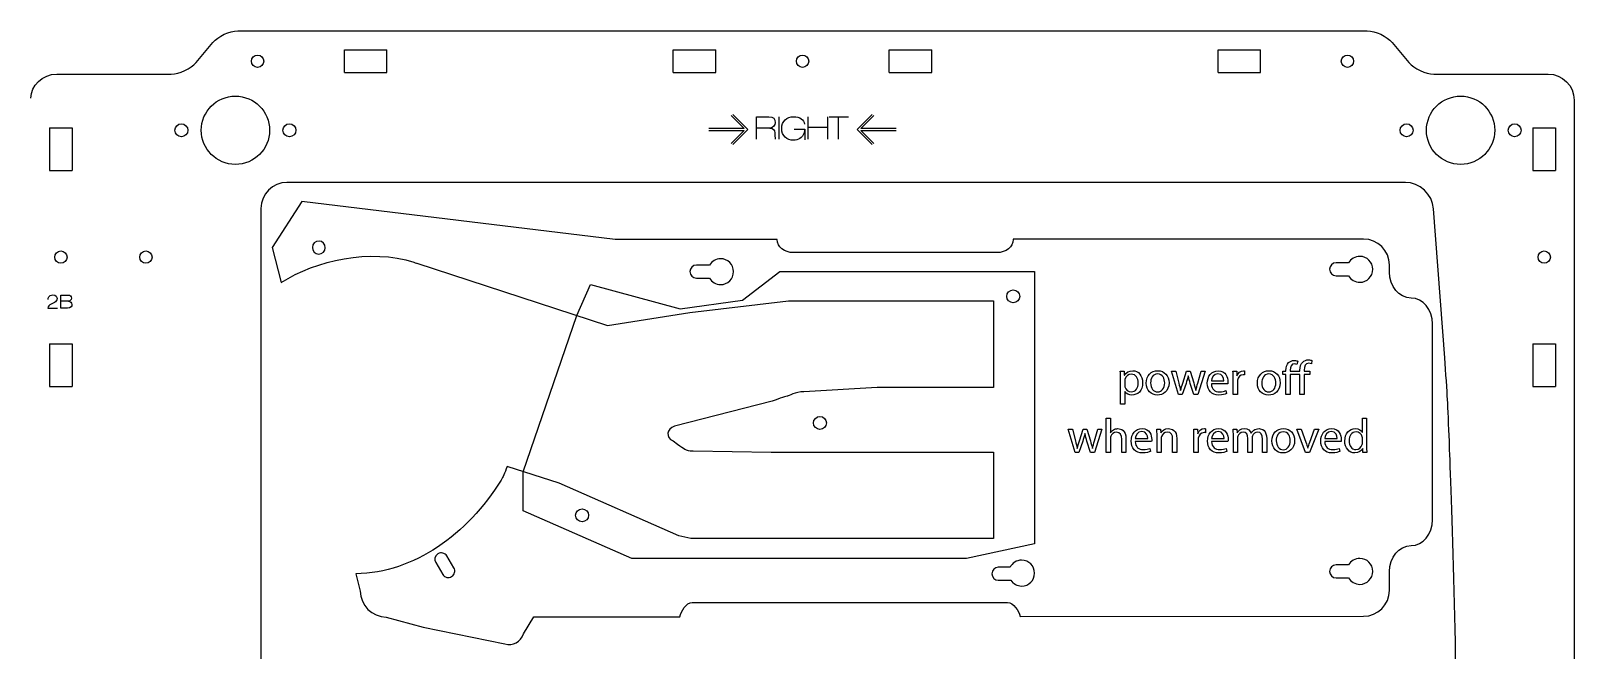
# Model space of a CAD drawing. Header units: millimetres. Extents: x -1145 to -73, y -501 to -113.
# Drawn here: x -430.2 to -73.1, y -255.9 to -112.6 of the extents above; entities that cross this region are included whole.
import ezdxf

# ---------------------------------------------------------------- set-up
doc = ezdxf.new("R2010")
doc.units = ezdxf.units.MM
doc.layers.add('CUTS', color=1, linetype='Continuous', true_color=0xff0000)
doc.layers.add('TEXT', color=5, linetype='Continuous', true_color=0x0000ff)

msp = doc.modelspace()

# ---------------------------------------------------------------- linework, layer by layer
at = {"layer": 'CUTS', "color": 1, "lineweight": 25, "true_color": 0xff0000}
for p, q in [((-357.7, -122.19), (-357.7, -116.99)), ((-357.7, -116.99), (-347.85, -116.99)), ((-347.85, -122.19), (-347.85, -116.99)), ((-281.6, -122.19), (-281.6, -116.99)), ((-281.6, -116.99), (-271.75, -116.99)), ((-271.75, -122.19), (-271.75, -116.99)), ((-231.6, -122.19), (-231.6, -116.99)), ((-231.6, -116.99), (-221.75, -116.99)), ((-221.75, -122.19), (-221.75, -116.99)), ((-155.53, -122.19), (-155.53, -116.99)), ((-155.53, -116.99), (-145.68, -116.99)), ((-145.68, -122.19), (-145.68, -116.99)), ((-357.7, -122.19), (-347.85, -122.19)), ((-281.6, -122.19), (-271.75, -122.19)), ((-231.6, -122.19), (-221.75, -122.19)), ((-155.53, -122.19), (-145.68, -122.19)), ((-425.89, -135), (-420.69, -135)), ((-425.89, -135), (-425.89, -144.85)), ((-420.69, -135), (-420.69, -144.85)), ((-82.67, -135), (-77.47, -135)), ((-82.67, -135), (-82.67, -144.85)), ((-77.47, -135), (-77.47, -144.85)), ((-425.89, -144.85), (-420.69, -144.85)), ((-82.67, -144.85), (-77.47, -144.85)), ((-425.89, -185), (-420.69, -185)), ((-425.89, -185), (-425.89, -194.85)), ((-420.69, -185), (-420.69, -194.85)), ((-82.67, -185), (-77.47, -185)), ((-82.67, -185), (-82.67, -194.85)), ((-77.47, -185), (-77.47, -194.85)), ((-425.89, -194.85), (-420.69, -194.85)), ((-82.67, -194.85), (-77.47, -194.85))]:
    msp.add_line(p, q, dxfattribs=at)
for points in [[(-382.34, -112.58), (-121.04, -112.58)], [(-391.99, -119.87), (-388.14, -115.28)], [(-115.25, -115.28), (-111.39, -119.87)], [(-424.24, -122.58), (-397.78, -122.58)], [(-105.6, -122.58), (-79.15, -122.58)], [(-73.14, -128.58), (-73.14, -494.6)], [(-112.19, -147.65), (-370.99, -147.65)], [(-257.54, -160.89), (-257.54, -160.84), (-295.04, -160.87), (-367.5, -152.03), (-374.37, -162.72), (-372.3, -170.8)], [(-376.99, -153.65), (-376.99, -396.65)], [(-103.08, -188.24), (-105.65, -153.75)], [(-206.69, -163.89), (-253.79, -163.89)], [(-121.89, -160.75), (-202.94, -160.8), (-202.94, -160.89)], [(-340.97, -166.34), (-340.93, -166.34), (-296.8, -180.76), (-277.73, -177.71), (-254.92, -175.08), (-207.52, -175.08), (-207.52, -195.08), (-227.39, -195.08)], [(-273.23, -166.79), (-276.23, -166.79)], [(-125.33, -166.25), (-128.24, -166.25)], [(-115.89, -168.4), (-115.89, -166.75)], [(-276.23, -169.79), (-273.23, -169.79)], [(-128.24, -169.25), (-125.33, -169.25)], [(-110.88, -174.4), (-110.88, -174.4)], [(-105.88, -225.69), (-105.88, -180.4)], [(-234.45, -195.08), (-251.39, -196.08)], [(-258.73, -198.23), (-281.33, -204.03)], [(-251.86, -210.08), (-207.52, -210.07), (-207.52, -230.07), (-277.56, -230.07), (-280.34, -229.39), (-307.96, -217.27), (-320.02, -213.36)], [(-281.64, -207.48), (-280.64, -208.24)], [(-277.02, -209.78), (-258.92, -210.05)], [(-336.57, -235.63), (-334.93, -238.36)], [(-332.36, -236.81), (-333.99, -234.09), (-333.99, -234.09)], [(-355.04, -238.22), (-354.01, -242.21)], [(-203.67, -236.71), (-206.38, -236.71)], [(-125.33, -236.15), (-128.24, -236.15)], [(-128.24, -239.15), (-125.33, -239.15)], [(-115.89, -242.04), (-115.89, -237.69)], [(-206.38, -239.71), (-203.49, -239.71)], [(-277.19, -244.86), (-204.22, -244.86)], [(-348.01, -248.21), (-339.44, -250.53), (-320.56, -254.44)], [(-316.27, -252.11), (-313.82, -248.16), (-280.09, -248.14)], [(-201.33, -248.09), (-121.89, -248.04)]]:
    msp.add_lwpolyline(points, dxfattribs=at)
for points in [[(-388.14, -115.28), (-386.89, -113.79), (-384.28, -112.58), (-382.34, -112.58)], [(-121.04, -112.58), (-119.1, -112.58), (-116.49, -113.79), (-115.25, -115.28)], [(-397.78, -122.58), (-395.84, -122.58), (-393.24, -121.36), (-391.99, -119.87)], [(-379.2, -119.59), (-379.2, -118.81), (-378.56, -118.17), (-377.77, -118.17)], [(-377.77, -121.02), (-378.56, -121.02), (-379.2, -120.38), (-379.2, -119.59)], [(-377.77, -118.17), (-376.98, -118.17), (-376.35, -118.81), (-376.35, -119.59)], [(-376.35, -119.59), (-376.35, -120.38), (-376.98, -121.02), (-377.77, -121.02)], [(-253.1, -119.59), (-253.1, -118.8), (-252.46, -118.17), (-251.67, -118.17)], [(-251.67, -121.02), (-252.46, -121.02), (-253.1, -120.38), (-253.1, -119.59)], [(-251.67, -118.17), (-250.89, -118.17), (-250.25, -118.8), (-250.25, -119.59)], [(-250.25, -119.59), (-250.25, -120.38), (-250.89, -121.02), (-251.67, -121.02)], [(-127.03, -119.6), (-127.03, -118.81), (-126.39, -118.17), (-125.6, -118.17)], [(-125.6, -121.02), (-126.39, -121.02), (-127.03, -120.38), (-127.03, -119.6)], [(-125.6, -118.17), (-124.82, -118.17), (-124.18, -118.81), (-124.18, -119.6)], [(-124.18, -119.6), (-124.18, -120.38), (-124.82, -121.02), (-125.6, -121.02)], [(-111.39, -119.87), (-110.15, -121.36), (-107.54, -122.58), (-105.6, -122.58)], [(-430.24, -128.18), (-430.24, -125.28), (-427.54, -122.58), (-424.24, -122.58)], [(-79.15, -122.58), (-75.85, -122.58), (-73.14, -125.28), (-73.14, -128.58)], [(-390.81, -135.58), (-390.81, -131.22), (-387.27, -127.68), (-382.91, -127.68)], [(-382.91, -127.68), (-378.54, -127.68), (-375.01, -131.22), (-375.01, -135.58)], [(-107.31, -135.58), (-107.31, -131.22), (-103.77, -127.68), (-99.41, -127.68)], [(-99.41, -127.68), (-95.04, -127.68), (-91.51, -131.22), (-91.51, -135.58)], [(-396.91, -135.58), (-396.91, -134.75), (-396.24, -134.08), (-395.41, -134.08)], [(-395.41, -137.08), (-396.24, -137.08), (-396.91, -136.41), (-396.91, -135.58)], [(-395.41, -134.08), (-394.58, -134.08), (-393.91, -134.75), (-393.91, -135.58)], [(-393.91, -135.58), (-393.91, -136.41), (-394.58, -137.08), (-395.41, -137.08)], [(-382.91, -143.48), (-387.27, -143.48), (-390.81, -139.94), (-390.81, -135.58)], [(-375.01, -135.58), (-375.01, -139.94), (-378.54, -143.48), (-382.91, -143.48)], [(-371.91, -135.58), (-371.91, -134.75), (-371.23, -134.08), (-370.41, -134.08)], [(-370.41, -137.08), (-371.23, -137.08), (-371.91, -136.41), (-371.91, -135.58)], [(-370.41, -134.08), (-369.58, -134.08), (-368.91, -134.75), (-368.91, -135.58)], [(-368.91, -135.58), (-368.91, -136.41), (-369.58, -137.08), (-370.41, -137.08)], [(-113.41, -135.58), (-113.41, -134.75), (-112.74, -134.08), (-111.91, -134.08)], [(-111.91, -137.08), (-112.74, -137.08), (-113.41, -136.41), (-113.41, -135.58)], [(-111.91, -134.08), (-111.08, -134.08), (-110.41, -134.75), (-110.41, -135.58)], [(-110.41, -135.58), (-110.41, -136.41), (-111.08, -137.08), (-111.91, -137.08)], [(-99.41, -143.48), (-103.77, -143.48), (-107.31, -139.94), (-107.31, -135.58)], [(-91.51, -135.58), (-91.51, -139.94), (-95.04, -143.48), (-99.41, -143.48)], [(-88.41, -135.58), (-88.41, -134.75), (-87.73, -134.08), (-86.91, -134.08)], [(-86.91, -137.08), (-87.73, -137.08), (-88.41, -136.41), (-88.41, -135.58)], [(-86.91, -134.08), (-86.08, -134.08), (-85.41, -134.75), (-85.41, -135.58)], [(-85.41, -135.58), (-85.41, -136.41), (-86.08, -137.08), (-86.91, -137.08)], [(-370.99, -147.65), (-374.3, -147.65), (-376.99, -150.34), (-376.99, -153.65)], [(-105.65, -153.75), (-105.95, -150.39), (-108.89, -147.65), (-112.19, -147.65)], [(-424.71, -164.93), (-424.71, -164.14), (-424.07, -163.5), (-423.29, -163.5)], [(-423.29, -163.5), (-422.5, -163.5), (-421.86, -164.14), (-421.86, -164.93)], [(-405.04, -164.93), (-405.04, -164.14), (-404.4, -163.5), (-403.61, -163.5)], [(-403.61, -163.5), (-402.83, -163.5), (-402.19, -164.14), (-402.19, -164.93)], [(-372.3, -170.8), (-364.24, -165.65), (-351.69, -162.85), (-341.59, -166.13)], [(-364.15, -161.33), (-364.92, -161.63), (-365.3, -162.5), (-365, -163.27)], [(-365, -163.27), (-364.7, -164.04), (-363.83, -164.42), (-363.06, -164.12)], [(-362.21, -162.18), (-362.51, -161.4), (-363.38, -161.02), (-364.15, -161.33)], [(-363.06, -164.12), (-362.28, -163.82), (-361.91, -162.95), (-362.21, -162.18)], [(-253.79, -163.89), (-255.86, -163.89), (-257.54, -162.54), (-257.54, -160.89)], [(-202.94, -160.89), (-202.94, -162.54), (-204.61, -163.89), (-206.69, -163.89)], [(-115.89, -166.75), (-115.89, -163.45), (-118.59, -160.75), (-121.89, -160.75)], [(-81.5, -164.93), (-81.5, -164.14), (-80.86, -163.5), (-80.07, -163.5)], [(-80.07, -163.5), (-79.29, -163.5), (-78.65, -164.14), (-78.65, -164.93)], [(-423.29, -166.35), (-424.07, -166.35), (-424.71, -165.72), (-424.71, -164.93)], [(-421.86, -164.93), (-421.86, -165.72), (-422.5, -166.35), (-423.29, -166.35)], [(-403.61, -166.35), (-404.4, -166.35), (-405.04, -165.72), (-405.04, -164.93)], [(-402.19, -164.93), (-402.19, -165.72), (-402.83, -166.35), (-403.61, -166.35)], [(-341.59, -166.13), (-341.38, -166.2), (-341.18, -166.27), (-340.97, -166.34)], [(-276.23, -166.79), (-277.06, -166.79), (-277.73, -167.46), (-277.73, -168.29)], [(-270.64, -165.29), (-271.75, -165.29), (-272.71, -165.89), (-273.23, -166.79)], [(-267.64, -168.29), (-267.64, -166.63), (-268.98, -165.29), (-270.64, -165.29)], [(-128.24, -166.25), (-129.06, -166.25), (-129.74, -166.92), (-129.74, -167.75)], [(-129.74, -167.75), (-129.74, -168.58), (-129.06, -169.25), (-128.24, -169.25)], [(-122.74, -164.75), (-123.85, -164.75), (-124.81, -165.35), (-125.33, -166.25)], [(-119.74, -167.75), (-119.74, -166.09), (-121.08, -164.75), (-122.74, -164.75)], [(-122.74, -170.75), (-121.08, -170.75), (-119.74, -169.41), (-119.74, -167.75)], [(-80.07, -166.35), (-80.86, -166.35), (-81.5, -165.72), (-81.5, -164.93)], [(-78.65, -164.93), (-78.65, -165.72), (-79.29, -166.35), (-80.07, -166.35)], [(-277.73, -168.29), (-277.73, -169.12), (-277.06, -169.79), (-276.23, -169.79)], [(-273.23, -169.79), (-272.71, -170.68), (-271.75, -171.29), (-270.64, -171.29)], [(-270.64, -171.29), (-268.98, -171.29), (-267.64, -169.94), (-267.64, -168.29)], [(-125.33, -169.25), (-124.81, -170.15), (-123.85, -170.75), (-122.74, -170.75)], [(-110.88, -174.4), (-113.64, -174.4), (-115.89, -171.7), (-115.89, -168.4)], [(-204.44, -174.01), (-204.44, -173.19), (-203.76, -172.51), (-202.94, -172.51)], [(-202.94, -175.51), (-203.76, -175.51), (-204.44, -174.84), (-204.44, -174.01)], [(-202.94, -172.51), (-202.11, -172.51), (-201.44, -173.19), (-201.44, -174.01)], [(-201.44, -174.01), (-201.44, -174.84), (-202.11, -175.51), (-202.94, -175.51)], [(-105.88, -180.4), (-105.88, -177.1), (-108.13, -174.4), (-110.88, -174.4)], [(-102.44, -197.87), (-102.54, -195.93), (-102.83, -191.6), (-103.08, -188.24)], [(-251.39, -196.08), (-253.33, -196.08), (-255.03, -197.08), (-255.16, -197.08)], [(-227.39, -195.08), (-229.33, -195.08), (-232.51, -195.08), (-234.45, -195.08)], [(-255.16, -197.08), (-255.29, -197.08), (-256.89, -197.6), (-258.73, -198.23)], [(-102.02, -207.51), (-102.15, -204.15), (-102.34, -199.81), (-102.44, -197.87)], [(-249.15, -203.3), (-249.15, -202.48), (-248.48, -201.8), (-247.65, -201.8)], [(-247.65, -204.8), (-248.48, -204.8), (-249.15, -204.13), (-249.15, -203.3)], [(-247.65, -201.8), (-246.82, -201.8), (-246.15, -202.48), (-246.15, -203.3)], [(-246.15, -203.3), (-246.15, -204.13), (-246.82, -204.8), (-247.65, -204.8)], [(-281.33, -204.03), (-283.16, -204.66), (-283.41, -206.68), (-281.64, -207.48)], [(-280.64, -208.24), (-278.95, -209.27), (-278.96, -209.76), (-277.02, -209.78)], [(-258.92, -210.05), (-256.98, -210.06), (-253.81, -210.08), (-251.86, -210.08)], [(-100.29, -278.66), (-100.29, -253.61), (-102.02, -207.51), (-102.02, -207.51)], [(-320.02, -213.36), (-320.61, -215.07), (-321.01, -215.81), (-321.44, -216.51)], [(-321.44, -216.51), (-329.31, -229.2), (-341.49, -237.97), (-355.04, -238.22)], [(-304.19, -224.68), (-304.19, -223.85), (-303.52, -223.18), (-302.69, -223.18)], [(-302.69, -226.18), (-303.52, -226.18), (-304.19, -225.51), (-304.19, -224.68)], [(-302.69, -223.18), (-301.86, -223.18), (-301.19, -223.85), (-301.19, -224.68)], [(-301.19, -224.68), (-301.19, -225.51), (-301.86, -226.18), (-302.69, -226.18)], [(-110.88, -231.69), (-108.13, -231.69), (-105.88, -228.99), (-105.88, -225.69)], [(-115.89, -237.69), (-115.89, -234.39), (-113.64, -231.69), (-110.88, -231.69)], [(-336.05, -233.58), (-336.76, -234), (-336.99, -234.93), (-336.57, -235.63)], [(-333.99, -234.09), (-334.42, -233.38), (-335.34, -233.15), (-336.05, -233.58)], [(-200.99, -235.05), (-202.16, -235.05), (-203.18, -235.73), (-203.67, -236.71)], [(-197.99, -238.05), (-197.99, -236.39), (-199.33, -235.05), (-200.99, -235.05)], [(-122.74, -234.65), (-123.85, -234.65), (-124.81, -235.25), (-125.33, -236.15)], [(-119.74, -237.65), (-119.74, -235.99), (-121.08, -234.65), (-122.74, -234.65)], [(-334.93, -238.36), (-334.5, -239.07), (-333.58, -239.3), (-332.87, -238.87)], [(-332.87, -238.87), (-332.16, -238.44), (-331.93, -237.52), (-332.36, -236.81)], [(-206.38, -236.71), (-207.21, -236.71), (-207.88, -237.38), (-207.88, -238.21)], [(-207.88, -238.21), (-207.88, -239.04), (-207.21, -239.71), (-206.38, -239.71)], [(-200.99, -241.05), (-199.33, -241.05), (-197.99, -239.71), (-197.99, -238.05)], [(-128.24, -236.15), (-129.06, -236.15), (-129.74, -236.82), (-129.74, -237.65)], [(-129.74, -237.65), (-129.74, -238.48), (-129.06, -239.15), (-128.24, -239.15)], [(-125.33, -239.15), (-124.81, -240.04), (-123.85, -240.65), (-122.74, -240.65)], [(-122.74, -240.65), (-121.08, -240.65), (-119.74, -239.3), (-119.74, -237.65)], [(-354.01, -242.21), (-354.01, -245.51), (-351.31, -248.21), (-348.01, -248.21)], [(-203.49, -239.71), (-202.95, -240.52), (-202.03, -241.05), (-200.99, -241.05)], [(-121.89, -248.04), (-118.59, -248.04), (-115.89, -245.34), (-115.89, -242.04)], [(-280.09, -248.14), (-279.77, -246.83), (-278.59, -244.86), (-277.19, -244.86)], [(-204.22, -244.86), (-202.83, -244.86), (-201.67, -246.81), (-201.33, -248.09)], [(-320.56, -254.44), (-318.73, -254.98), (-316.81, -253.94), (-316.27, -252.11)]]:
    msp.add_open_spline(points, degree=3, dxfattribs=at)
at = {"layer": 'TEXT', "color": 5, "lineweight": 25, "true_color": 0x0000ff}
for points in [[(-267.8, -131.93), (-264.32, -135.41), (-267.8, -138.89)], [(-235.55, -138.89), (-239.03, -135.41), (-235.55, -131.93)], [(-268.17, -132.17), (-265.18, -135.16), (-273.35, -135.16)], [(-273.35, -135.66), (-265.18, -135.66), (-268.18, -138.66)], [(-262.32, -137.65), (-262.32, -132.44), (-259.45, -132.44)], [(-259.25, -135.1), (-259.26, -135.11), (-262.32, -135.12)], [(-257.14, -132.44), (-257.14, -137.65)], [(-253.61, -135.32), (-251.16, -135.32), (-251.16, -137.76)], [(-250.36, -137.65), (-250.36, -132.44)], [(-250.36, -134.86), (-245.9, -134.86)], [(-245.9, -132.44), (-245.9, -137.65)], [(-245.54, -132.44), (-241.05, -132.44)], [(-243.37, -137.65), (-243.37, -132.48)], [(-229.99, -135.16), (-238.17, -135.16), (-235.17, -132.16)], [(-235.18, -138.65), (-238.17, -135.66), (-229.99, -135.66)], [(-300.77, -171.29), (-279.97, -176.89), (-265.57, -174.86), (-256.93, -168.29), (-197.99, -168.29), (-197.99, -231.29), (-213.73, -234.65), (-291.17, -234.65), (-316.29, -223.61), (-316.29, -214.58), (-303.9, -178.44), (-300.77, -171.29)], [(-423.29, -173.7), (-421.65, -173.7)], [(-421.76, -176.72), (-423.29, -176.72), (-423.29, -173.7), (-423.29, -173.7)], [(-426.3, -176.73), (-424.09, -176.73)], [(-424.8, -175.42), (-425.53, -175.79)], [(-421.5, -175.13), (-423.29, -175.13)], [(-421.5, -175.13), (-421.5, -175.14)], [(-137.09, -189.03), (-137.29, -189.76)], [(-133.81, -188.86), (-133.93, -189.62)], [(-178.16, -191.35), (-177.29, -191.35), (-177.23, -192.27), (-177.21, -192.27)], [(-162.95, -194.18), (-163.82, -196.74), (-164.71, -196.74), (-166.34, -191.35), (-165.34, -191.35), (-165.34, -191.35)], [(-165.34, -191.35), (-164.61, -194.09)], [(-163.71, -194.1), (-162.83, -191.35), (-162, -191.35), (-161.17, -194.04)], [(-162.44, -192.39), (-162.46, -192.39)], [(-160.24, -194.06), (-159.47, -191.35), (-158.5, -191.35), (-160.24, -196.74), (-161.13, -196.74), (-161.96, -194.17)], [(-152.09, -191.35), (-151.23, -191.35), (-151.19, -192.42), (-151.16, -192.42)], [(-149.38, -191.26), (-149.38, -192.18)], [(-136.58, -196.74), (-136.58, -192.09), (-138.85, -192.09), (-138.85, -196.74), (-139.82, -196.74), (-139.82, -192.09), (-140.57, -192.09), (-140.57, -191.35), (-139.82, -191.35), (-139.82, -191.18)], [(-138.85, -191.12), (-138.85, -191.35), (-136.58, -191.35), (-136.58, -191.09)], [(-135.61, -191.06), (-135.61, -191.35), (-134.31, -191.35), (-134.31, -192.09), (-135.61, -192.09), (-135.61, -196.74), (-136.58, -196.74), (-136.58, -196.74)], [(-177.12, -196.02), (-177.14, -196.02), (-177.14, -198.95), (-178.11, -198.95), (-178.11, -193.11), (-178.11, -193.11)], [(-177.14, -193.61), (-177.14, -194.55), (-177.14, -194.55)], [(-164.22, -195.81), (-164.19, -195.81)], [(-160.69, -195.81), (-160.65, -195.81)], [(-153.3, -194.22), (-157.09, -194.22), (-157.09, -194.22)], [(-157.08, -193.52), (-154.21, -193.52), (-154.21, -193.52)], [(-153.74, -195.82), (-153.56, -196.52)], [(-151.07, -193.87), (-151.07, -196.74), (-152.05, -196.74), (-152.05, -193.03), (-152.05, -193.03)], [(-181.43, -202.2), (-180.45, -202.2), (-180.45, -205.58), (-180.43, -205.58)], [(-180.45, -206.86), (-180.45, -210.12), (-181.43, -210.12), (-181.43, -202.2), (-181.43, -202.2)], [(-122.16, -205.43), (-122.14, -205.43), (-122.14, -202.2), (-121.17, -202.2), (-121.17, -202.2)], [(-121.17, -202.2), (-121.17, -208.73)], [(-186.86, -207.55), (-187.73, -210.12), (-188.62, -210.12), (-190.25, -204.72), (-189.25, -204.72), (-189.25, -204.72)], [(-189.25, -204.72), (-188.52, -207.46)], [(-187.62, -207.48), (-186.74, -204.72), (-185.91, -204.72), (-185.08, -207.42)], [(-186.35, -205.77), (-186.37, -205.77)], [(-184.15, -207.43), (-183.38, -204.72), (-182.41, -204.72), (-184.15, -210.12), (-185.04, -210.12), (-185.87, -207.54)], [(-176.84, -206.91), (-176.84, -210.12), (-177.82, -210.12), (-177.82, -207.02)], [(-174.69, -206.9), (-171.82, -206.9), (-171.82, -206.9)], [(-169.71, -204.72), (-168.84, -204.72), (-168.78, -205.61), (-168.76, -205.61)], [(-168.68, -206.87), (-168.68, -210.12), (-169.66, -210.12), (-169.66, -206.18), (-169.66, -206.18)], [(-165.07, -206.91), (-165.07, -210.12), (-166.05, -210.12), (-166.05, -207.01)], [(-161.16, -204.72), (-160.3, -204.72), (-160.25, -205.79), (-160.22, -205.79)], [(-160.13, -207.24), (-160.13, -210.12), (-161.11, -210.12), (-161.11, -206.41), (-161.11, -206.41)], [(-158.45, -204.63), (-158.45, -205.56)], [(-157.02, -206.9), (-154.16, -206.9), (-154.16, -206.9)], [(-152.04, -204.72), (-151.18, -204.72), (-151.13, -205.6), (-151.1, -205.6)], [(-151.03, -206.87), (-151.03, -210.12), (-151.99, -210.12), (-151.99, -206.18), (-151.99, -206.18)], [(-147.66, -206.79), (-147.66, -210.12), (-148.62, -210.12), (-148.62, -206.89)], [(-147.88, -205.69), (-147.86, -205.69)], [(-144.28, -206.95), (-144.28, -210.12), (-145.24, -210.12), (-145.24, -207.07)], [(-134.29, -207.74), (-133.24, -204.72), (-132.22, -204.72), (-134.34, -210.12), (-135.27, -210.12), (-137.32, -204.72), (-136.28, -204.72), (-136.28, -204.72)], [(-136.28, -204.72), (-135.22, -207.74)], [(-130.85, -206.9), (-127.98, -206.9), (-127.98, -206.9)], [(-122.14, -207.86), (-122.14, -206.92), (-122.14, -206.92)], [(-188.13, -209.18), (-188.1, -209.18)], [(-184.6, -209.18), (-184.56, -209.18)], [(-170.91, -207.6), (-174.7, -207.6), (-174.7, -207.6)], [(-171.36, -209.19), (-171.18, -209.9)], [(-153.24, -207.6), (-157.03, -207.6), (-157.03, -207.6)], [(-153.69, -209.19), (-153.51, -209.9)], [(-134.78, -209.14), (-134.75, -209.14)], [(-127.07, -207.6), (-130.86, -207.6), (-130.86, -207.6)], [(-127.51, -209.19), (-127.33, -209.9)], [(-121.13, -210.12), (-122, -210.12), (-122.04, -209.18), (-122.07, -209.18)]]:
    msp.add_lwpolyline(points, dxfattribs=at)
for points in [[(-259.45, -132.44), (-258.41, -132.44), (-258.01, -132.93), (-258.01, -133.86)], [(-259.26, -135.11), (-258.46, -135.12), (-258.11, -135.49), (-258.11, -136.21)], [(-258.01, -133.86), (-258.01, -134.35), (-258.35, -135.05), (-259.25, -135.1)], [(-256.5, -135.16), (-256.5, -133.44), (-255.29, -132.44), (-253.8, -132.44)], [(-253.8, -137.88), (-255.29, -137.88), (-256.5, -136.88), (-256.5, -135.16)], [(-253.8, -132.44), (-252.18, -132.44), (-251.43, -133.16), (-251.24, -134.17)], [(-251.16, -135.32), (-251.24, -135.92), (-251.34, -136.19), (-251.34, -136.19)], [(-258.11, -136.21), (-258.11, -136.4), (-258.09, -137.44), (-257.99, -137.65)], [(-251.34, -136.19), (-251.7, -137.39), (-252.72, -137.88), (-253.8, -137.88)], [(-426.24, -174.74), (-426.24, -174.42), (-426.23, -173.68), (-425.18, -173.68)], [(-425.18, -173.68), (-424.35, -173.68), (-424.18, -174.23), (-424.18, -174.52)], [(-424.18, -174.52), (-424.18, -174.96), (-424.44, -175.21), (-424.8, -175.42)], [(-421.65, -173.7), (-421.17, -173.7), (-420.83, -173.95), (-420.83, -174.44)], [(-420.83, -174.44), (-420.83, -174.8), (-421.15, -175.14), (-421.5, -175.13)], [(-425.53, -175.79), (-426.07, -176.11), (-426.3, -176.28), (-426.3, -176.73)], [(-420.74, -175.9), (-420.74, -176.25), (-420.96, -176.72), (-421.76, -176.72)], [(-421.5, -175.14), (-421.11, -175.16), (-420.74, -175.37), (-420.74, -175.9)], [(-139.22, -189.34), (-138.91, -189.03), (-138.46, -188.84), (-137.86, -188.84)], [(-137.86, -188.84), (-137.55, -188.84), (-137.26, -188.94), (-137.09, -189.03)], [(-136.58, -191.09), (-136.58, -190.33), (-136.41, -189.64), (-135.95, -189.21)], [(-135.95, -189.21), (-135.58, -188.85), (-135.09, -188.7), (-134.65, -188.7)], [(-134.65, -188.7), (-134.29, -188.7), (-133.99, -188.78), (-133.81, -188.86)], [(-178.11, -193.11), (-178.11, -192.42), (-178.13, -191.86), (-178.16, -191.35)], [(-177.21, -192.27), (-176.82, -191.61), (-176.17, -191.23), (-175.29, -191.23)], [(-175.59, -192.02), (-176.26, -192.02), (-176.9, -192.48), (-177.07, -193.22)], [(-173.99, -194.01), (-173.99, -192.94), (-174.55, -192.02), (-175.59, -192.02)], [(-175.29, -191.23), (-173.97, -191.23), (-172.99, -192.34), (-172.99, -193.97)], [(-172.16, -194.09), (-172.16, -192.29), (-170.97, -191.23), (-169.48, -191.23)], [(-169.5, -191.97), (-170.65, -191.97), (-171.15, -193.04), (-171.15, -194.05)], [(-167.89, -194.03), (-167.89, -193.12), (-168.35, -191.97), (-169.5, -191.97)], [(-169.48, -191.23), (-167.93, -191.23), (-166.88, -192.36), (-166.88, -194)], [(-162.46, -192.39), (-162.59, -193.04), (-162.76, -193.6), (-162.95, -194.18)], [(-161.96, -194.17), (-162.15, -193.57), (-162.3, -193.03), (-162.44, -192.39)], [(-158.02, -194.13), (-158.02, -192.51), (-157.06, -191.23), (-155.49, -191.23)], [(-155.57, -191.94), (-156.57, -191.94), (-157, -192.84), (-157.08, -193.52)], [(-154.21, -193.52), (-154.2, -192.91), (-154.47, -191.94), (-155.57, -191.94)], [(-155.49, -191.23), (-153.72, -191.23), (-153.26, -192.77), (-153.26, -193.77)], [(-152.05, -193.03), (-152.05, -192.39), (-152.06, -191.85), (-152.09, -191.35)], [(-151.16, -192.42), (-150.91, -191.69), (-150.31, -191.23), (-149.65, -191.23)], [(-149.72, -192.16), (-150.41, -192.16), (-150.9, -192.67), (-151.03, -193.41)], [(-149.38, -192.18), (-149.48, -192.16), (-149.58, -192.16), (-149.72, -192.16)], [(-149.65, -191.23), (-149.55, -191.23), (-149.47, -191.25), (-149.38, -191.26)], [(-146.43, -194.09), (-146.43, -192.29), (-145.24, -191.23), (-143.75, -191.23)], [(-143.78, -191.97), (-144.93, -191.97), (-145.43, -193.04), (-145.43, -194.05)], [(-142.16, -194.03), (-142.16, -193.12), (-142.62, -191.97), (-143.78, -191.97)], [(-143.75, -191.23), (-142.2, -191.23), (-141.16, -192.36), (-141.16, -194)], [(-139.82, -191.18), (-139.82, -190.42), (-139.64, -189.77), (-139.22, -189.34)], [(-137.87, -189.62), (-138.64, -189.62), (-138.85, -190.28), (-138.85, -191.12)], [(-137.29, -189.76), (-137.43, -189.69), (-137.65, -189.62), (-137.87, -189.62)], [(-134.57, -189.5), (-135.39, -189.5), (-135.61, -190.22), (-135.61, -191.06)], [(-133.93, -189.62), (-134.09, -189.55), (-134.28, -189.5), (-134.57, -189.5)], [(-177.07, -193.22), (-177.11, -193.34), (-177.14, -193.49), (-177.14, -193.61)], [(-177.14, -194.55), (-177.14, -194.69), (-177.13, -194.82), (-177.1, -194.95)], [(-175.46, -196.86), (-176.17, -196.86), (-176.8, -196.55), (-177.12, -196.02)], [(-177.1, -194.95), (-176.92, -195.63), (-176.33, -196.1), (-175.62, -196.1)], [(-175.62, -196.1), (-174.59, -196.1), (-173.99, -195.25), (-173.99, -194.01)], [(-172.99, -193.97), (-172.99, -195.91), (-174.19, -196.86), (-175.46, -196.86)], [(-169.57, -196.86), (-171.02, -196.86), (-172.16, -195.79), (-172.16, -194.09)], [(-171.15, -194.05), (-171.15, -195.24), (-170.49, -196.13), (-169.53, -196.13)], [(-166.88, -194), (-166.88, -196), (-168.28, -196.86), (-169.57, -196.86)], [(-169.53, -196.13), (-168.59, -196.13), (-167.89, -195.25), (-167.89, -194.03)], [(-164.61, -194.09), (-164.47, -194.69), (-164.32, -195.25), (-164.22, -195.81)], [(-164.19, -195.81), (-164.06, -195.26), (-163.89, -194.68), (-163.71, -194.1)], [(-161.17, -194.04), (-160.97, -194.69), (-160.81, -195.26), (-160.69, -195.81)], [(-160.65, -195.81), (-160.56, -195.26), (-160.42, -194.69), (-160.24, -194.06)], [(-155.37, -196.86), (-157.03, -196.86), (-158.02, -195.76), (-158.02, -194.13)], [(-157.09, -194.22), (-157.06, -195.55), (-156.23, -196.1), (-155.24, -196.1)], [(-155.24, -196.1), (-154.53, -196.1), (-154.1, -195.97), (-153.74, -195.82)], [(-153.26, -193.77), (-153.26, -193.97), (-153.27, -194.11), (-153.3, -194.22)], [(-151.03, -193.41), (-151.06, -193.54), (-151.07, -193.71), (-151.07, -193.87)], [(-143.84, -196.86), (-145.29, -196.86), (-146.43, -195.79), (-146.43, -194.09)], [(-145.43, -194.05), (-145.43, -195.24), (-144.76, -196.13), (-143.8, -196.13)], [(-141.16, -194), (-141.16, -196), (-142.55, -196.86), (-143.84, -196.86)], [(-143.8, -196.13), (-142.86, -196.13), (-142.16, -195.25), (-142.16, -194.03)], [(-153.56, -196.52), (-153.91, -196.68), (-154.51, -196.86), (-155.37, -196.86)], [(-186.37, -205.77), (-186.5, -206.42), (-186.67, -206.97), (-186.86, -207.55)], [(-185.87, -207.54), (-186.06, -206.94), (-186.21, -206.41), (-186.35, -205.77)], [(-180.38, -206.39), (-180.44, -206.54), (-180.45, -206.68), (-180.45, -206.86)], [(-180.43, -205.58), (-180.27, -205.3), (-180.03, -205.05), (-179.73, -204.88)], [(-179.07, -205.43), (-179.7, -205.43), (-180.19, -205.87), (-180.38, -206.39)], [(-179.73, -204.88), (-179.44, -204.71), (-179.09, -204.61), (-178.72, -204.61)], [(-177.82, -207.02), (-177.82, -206.15), (-178.14, -205.43), (-179.07, -205.43)], [(-178.72, -204.61), (-178, -204.61), (-176.84, -205.06), (-176.84, -206.91)], [(-175.64, -207.51), (-175.64, -205.88), (-174.68, -204.61), (-173.11, -204.61)], [(-173.18, -205.31), (-174.19, -205.31), (-174.61, -206.22), (-174.69, -206.9)], [(-171.82, -206.9), (-171.81, -206.28), (-172.08, -205.31), (-173.18, -205.31)], [(-173.11, -204.61), (-171.33, -204.61), (-170.88, -206.15), (-170.88, -207.14)], [(-169.66, -206.18), (-169.66, -205.61), (-169.67, -205.17), (-169.71, -204.72)], [(-168.76, -205.61), (-168.49, -205.11), (-167.87, -204.61), (-166.97, -204.61)], [(-168.61, -206.42), (-168.66, -206.54), (-168.68, -206.71), (-168.68, -206.87)], [(-167.3, -205.41), (-167.93, -205.41), (-168.43, -205.87), (-168.61, -206.42)], [(-166.05, -207.01), (-166.05, -206.14), (-166.37, -205.41), (-167.3, -205.41)], [(-166.97, -204.61), (-166.23, -204.61), (-165.07, -205.06), (-165.07, -206.91)], [(-161.11, -206.41), (-161.11, -205.77), (-161.12, -205.22), (-161.16, -204.72)], [(-160.22, -205.79), (-159.97, -205.07), (-159.37, -204.61), (-158.71, -204.61)], [(-160.1, -206.79), (-160.12, -206.92), (-160.13, -207.09), (-160.13, -207.24)], [(-158.78, -205.54), (-159.47, -205.54), (-159.96, -206.05), (-160.1, -206.79)], [(-158.45, -205.56), (-158.55, -205.54), (-158.65, -205.54), (-158.78, -205.54)], [(-158.71, -204.61), (-158.61, -204.61), (-158.54, -204.62), (-158.45, -204.63)], [(-157.97, -207.51), (-157.97, -205.88), (-157.01, -204.61), (-155.44, -204.61)], [(-155.51, -205.31), (-156.52, -205.31), (-156.94, -206.22), (-157.02, -206.9)], [(-154.16, -206.9), (-154.14, -206.28), (-154.41, -205.31), (-155.51, -205.31)], [(-155.44, -204.61), (-153.66, -204.61), (-153.21, -206.15), (-153.21, -207.14)], [(-151.99, -206.18), (-151.99, -205.61), (-152.01, -205.17), (-152.04, -204.72)], [(-151.1, -205.6), (-150.8, -205.09), (-150.3, -204.61), (-149.4, -204.61)], [(-150.96, -206.39), (-151.01, -206.53), (-151.03, -206.71), (-151.03, -206.87)], [(-149.74, -205.41), (-150.34, -205.41), (-150.8, -205.9), (-150.96, -206.39)], [(-148.62, -206.89), (-148.62, -206.03), (-148.99, -205.41), (-149.74, -205.41)], [(-149.4, -204.61), (-148.67, -204.61), (-148.11, -205.06), (-147.88, -205.69)], [(-147.86, -205.69), (-147.69, -205.38), (-147.47, -205.16), (-147.24, -204.99)], [(-147.58, -206.29), (-147.62, -206.44), (-147.66, -206.61), (-147.66, -206.79)], [(-146.41, -205.41), (-146.98, -205.41), (-147.4, -205.83), (-147.58, -206.29)], [(-147.24, -204.99), (-146.92, -204.75), (-146.57, -204.61), (-146.06, -204.61)], [(-145.24, -207.07), (-145.24, -206.03), (-145.63, -205.41), (-146.41, -205.41)], [(-146.06, -204.61), (-145.34, -204.61), (-144.28, -205.08), (-144.28, -206.95)], [(-143.09, -207.46), (-143.09, -205.67), (-141.89, -204.61), (-140.41, -204.61)], [(-140.43, -205.35), (-141.58, -205.35), (-142.08, -206.42), (-142.08, -207.43)], [(-138.82, -207.41), (-138.82, -206.5), (-139.27, -205.35), (-140.43, -205.35)], [(-140.41, -204.61), (-138.86, -204.61), (-137.81, -205.74), (-137.81, -207.38)], [(-131.79, -207.51), (-131.79, -205.88), (-130.84, -204.61), (-129.26, -204.61)], [(-129.34, -205.31), (-130.34, -205.31), (-130.77, -206.22), (-130.85, -206.9)], [(-127.98, -206.9), (-127.97, -206.28), (-128.24, -205.31), (-129.34, -205.31)], [(-129.26, -204.61), (-127.49, -204.61), (-127.03, -206.15), (-127.03, -207.14)], [(-126.21, -207.5), (-126.22, -205.7), (-125.09, -204.61), (-123.79, -204.61)], [(-123.6, -205.38), (-124.62, -205.38), (-125.22, -206.27), (-125.22, -207.45)], [(-123.79, -204.61), (-122.95, -204.61), (-122.41, -205), (-122.16, -205.43)], [(-122.18, -206.51), (-122.33, -205.89), (-122.86, -205.38), (-123.6, -205.38)], [(-122.14, -206.92), (-122.14, -206.8), (-122.15, -206.63), (-122.18, -206.51)], [(-188.52, -207.46), (-188.38, -208.07), (-188.23, -208.62), (-188.13, -209.18)], [(-188.1, -209.18), (-187.98, -208.64), (-187.8, -208.06), (-187.62, -207.48)], [(-185.08, -207.42), (-184.88, -208.07), (-184.72, -208.64), (-184.6, -209.18)], [(-184.56, -209.18), (-184.48, -208.64), (-184.33, -208.07), (-184.15, -207.43)], [(-172.98, -210.24), (-174.64, -210.24), (-175.64, -209.14), (-175.64, -207.51)], [(-174.7, -207.6), (-174.68, -208.93), (-173.84, -209.47), (-172.85, -209.47)], [(-171.18, -209.9), (-171.52, -210.05), (-172.12, -210.24), (-172.98, -210.24)], [(-172.85, -209.47), (-172.15, -209.47), (-171.71, -209.35), (-171.36, -209.19)], [(-170.88, -207.14), (-170.88, -207.34), (-170.89, -207.49), (-170.91, -207.6)], [(-155.31, -210.24), (-156.98, -210.24), (-157.97, -209.14), (-157.97, -207.51)], [(-157.03, -207.6), (-157.01, -208.93), (-156.17, -209.47), (-155.18, -209.47)], [(-153.51, -209.9), (-153.85, -210.05), (-154.46, -210.24), (-155.31, -210.24)], [(-155.18, -209.47), (-154.48, -209.47), (-154.04, -209.35), (-153.69, -209.19)], [(-153.21, -207.14), (-153.21, -207.34), (-153.22, -207.49), (-153.24, -207.6)], [(-140.5, -210.24), (-141.95, -210.24), (-143.09, -209.17), (-143.09, -207.46)], [(-142.08, -207.43), (-142.08, -208.61), (-141.41, -209.5), (-140.46, -209.5)], [(-137.81, -207.38), (-137.81, -209.37), (-139.21, -210.24), (-140.5, -210.24)], [(-140.46, -209.5), (-139.52, -209.5), (-138.82, -208.62), (-138.82, -207.41)], [(-135.22, -207.74), (-135.04, -208.25), (-134.89, -208.69), (-134.78, -209.14)], [(-134.75, -209.14), (-134.63, -208.69), (-134.47, -208.25), (-134.29, -207.74)], [(-129.14, -210.24), (-130.8, -210.24), (-131.79, -209.14), (-131.79, -207.51)], [(-130.86, -207.6), (-130.84, -208.93), (-130, -209.47), (-129.01, -209.47)], [(-127.33, -209.9), (-127.68, -210.05), (-128.28, -210.24), (-129.14, -210.24)], [(-129.01, -209.47), (-128.3, -209.47), (-127.87, -209.35), (-127.51, -209.19)], [(-127.03, -207.14), (-127.03, -207.34), (-127.05, -207.49), (-127.07, -207.6)], [(-123.89, -210.24), (-125.2, -210.24), (-126.21, -209.14), (-126.21, -207.5)], [(-125.22, -207.45), (-125.22, -208.55), (-124.67, -209.45), (-123.62, -209.45)], [(-122.07, -209.18), (-122.36, -209.78), (-123.01, -210.24), (-123.89, -210.24)], [(-123.62, -209.45), (-122.97, -209.45), (-122.36, -209), (-122.18, -208.28)], [(-122.18, -208.28), (-122.15, -208.15), (-122.14, -208.01), (-122.14, -207.86)], [(-121.17, -208.73), (-121.17, -209.2), (-121.15, -209.75), (-121.13, -210.12)]]:
    msp.add_open_spline(points, degree=3, dxfattribs=at)

doc.saveas('drawing.dxf')
